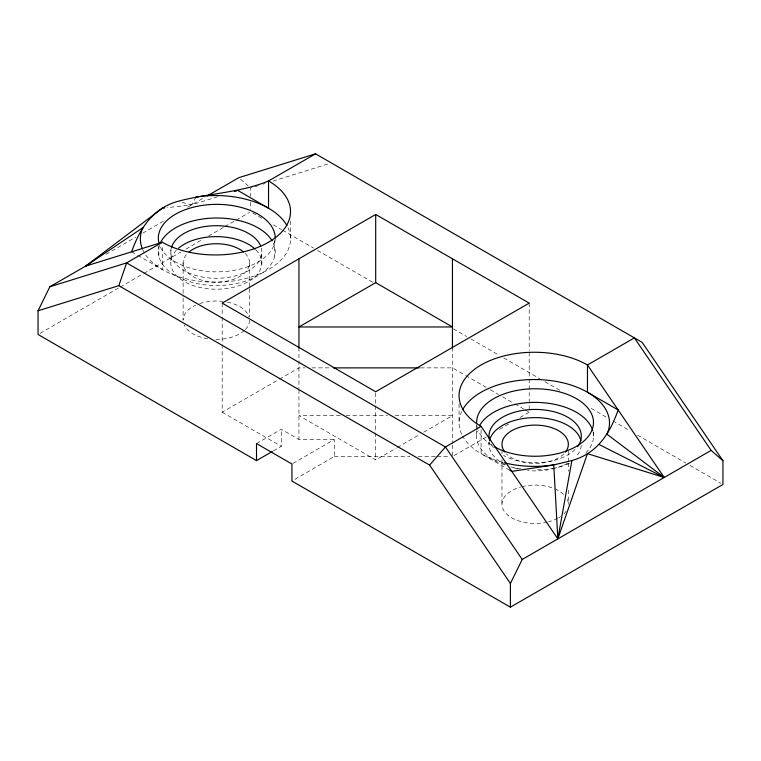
<?xml version="1.0" encoding="UTF-8"?>
<svg xmlns="http://www.w3.org/2000/svg" width="761" height="761" viewBox="0 0 761 761"><rect width="100%" height="100%" fill="white"/><g stroke="black" fill="none" stroke-linecap="round" stroke-linejoin="round"><path stroke-width="0.57" stroke-dasharray="3.81 2.85" d="M196.015 197.004L191.782 204.823L167.068 207.677M292.947 463.43L334.298 439.468L334.298 456.514L291.939 481.057M106.017 254.336L135.629 237.242M142.773 233.113L165.242 220.148M187.701 207.173L204.043 197.736M40.105 333.299L119.173 287.648M120.2 287.059L142.783 274.008M143.81 273.418L180.776 252.081M185.912 249.113L202.34 239.629M208.504 236.072L223.905 227.178M224.933 226.588L235.206 220.652M236.233 220.062L249.579 212.357M222.183 344.609L222.183 412.196L278.469 379.701M279.496 379.111L298.94 367.877L304.838 367.877M256.514 443.568L281.275 429.271L298.94 439.468L334.298 439.468M273.351 450.883L281.275 446.307L281.275 429.271M340.272 415.601L298.94 415.601L375.696 459.92L396.158 448.105M397.185 447.506L419.701 434.512M423.791 432.143L452.453 415.601L393.408 415.601M486.222 437.014L452.453 456.514L452.453 444.824M499.53 429.328L508.738 424.01M519.991 417.513L529.209 412.196L529.209 351.725M217.646 196.776L191.782 204.823L178.978 201.608M258.455 185.617L250.607 188.062L250.607 196.357M262.945 184.229L265.189 183.525M273.037 181.089L329.132 163.644M311.924 367.877L330.816 367.877M420.567 367.877L452.453 367.877L464.733 374.973M346.169 415.601L387.501 415.601M334.298 456.514L409.913 456.514M418.189 456.514L435.91 456.514M437.09 456.514L450.084 456.514M131.605 251.834L136.733 254.783M137.76 255.373L162.359 269.527L162.359 244.633M252.662 212.956L261.927 218.302M273.247 224.837L281.475 229.584M282.502 230.183L313.38 248.01M317.499 250.379L373.061 282.464M453.337 328.809L466.712 336.533M470.831 338.911L499.644 355.539M503.753 357.917L539.777 378.712M544.924 381.689L561.39 391.192M591.23 408.419L606.669 417.332M612.843 420.9L629.309 430.403M637.537 435.159L685.899 463.078M690.018 465.456L720.895 483.283M465.751 375.563L486.222 387.378M490.312 389.746L498.503 394.474M502.593 396.833L513.856 403.33M514.874 403.92L524.091 409.237M525.109 409.837L529.209 412.196M509.746 470.203L481.095 453.661L481.095 428.766M222.183 412.196L281.275 446.307M240.486 179.158L248.076 185.836M593.485 432.419L593.485 436.966M568.353 451.321L568.353 461.908M568.353 463.088L568.353 471.325M568.353 490.141L568.353 504.258M529.209 303.116L529.209 350.536M501.965 451.321L501.965 453.68M501.965 459.558L501.965 504.258M489 441.951L489 444.291M476.614 425.104L476.614 429.642M476.614 430.783L476.614 435.33M459.064 403.986L459.064 422.954M452.453 347.425L452.453 443.653M375.696 392.914L375.696 404.671M375.696 405.851L375.696 431.706M375.696 432.885L375.696 459.92M298.94 347.425L298.94 388.567M298.94 389.746L298.94 439.468M290.531 221.09L290.531 238.878M274.731 240.476L274.75 256.105M261.755 253.908L261.755 264.818M250.607 202.283L250.607 209.389M249.541 262.916L249.541 287.458M249.541 288.628L249.541 316.681M222.183 303.116L222.183 316.157M222.183 317.337L222.183 343.43M183.106 262.916L183.106 296.809M183.106 297.979L183.106 320.181A33.218 19.177 0 0 1 195.606 305.19M170.902 250.103L170.902 261.013M158.849 245.955L158.849 256.181M249.541 320.181A33.218 19.177 0 0 1 245.09 329.77M244.348 330.483A33.218 19.177 0 0 1 214.164 339.32M207.724 338.712A33.218 19.177 0 0 1 184.238 325.147M199.715 303.572A33.218 19.177 0 0 1 222.811 301.375M227.292 302.079A33.218 19.177 0 0 1 249.132 317.185M566.155 511.126A33.199 19.168 0 0 1 563.911 513.846M560.581 516.586A33.199 19.168 0 0 1 558.631 517.813M557.746 518.308A33.199 19.168 0 0 1 548.434 521.827M547.283 522.103A33.199 19.168 0 0 1 504.733 511.925A33.199 19.168 0 0 1 520.743 486.992M521.884 486.698A33.199 19.168 0 0 1 553.846 488.419M554.864 488.838A33.199 19.168 0 0 1 563.911 494.679M567.221 499.302A33.199 19.168 0 0 1 568.305 503.268M245.09 253.327A33.218 19.177 0 0 1 216.324 282.093A33.218 19.177 0 0 1 187.558 253.327M563.911 453.851A33.199 19.168 0 0 1 506.407 453.851M287.972 227.663A75.082 43.348 0 0 1 238.298 280.172A75.082 43.348 0 0 1 145.094 254.022M144.485 253.042A75.082 43.348 0 0 1 142.925 250.093M503.23 462.507A75.215 43.425 0 0 1 462.631 436.167M461.623 434.198A75.215 43.425 0 0 1 461.623 411.72M592.933 431.458A58.454 33.75 0 0 1 585.799 452.89M569.494 463.411A58.454 33.75 0 0 1 555.54 467.749M554.436 467.986A58.454 33.75 0 0 1 534.793 469.889M520.809 468.881A58.454 33.75 0 0 1 510.831 466.864M504.6 464.952A58.454 33.75 0 0 1 477.299 430.935M575.145 449.39A46.155 26.645 0 0 1 503.506 455.478M493.594 447.668A46.155 26.645 0 0 1 490.579 442.997M491.692 445.147A58.454 33.75 0 0 1 478.241 430.45M477.822 429.385A58.454 33.75 0 0 1 476.757 424.999M273.228 242.968A58.454 33.75 0 0 1 218.778 285.47A58.454 33.75 0 0 1 159.449 245.204M261.384 248.181A45.546 26.293 0 0 1 216.295 278.307A45.546 26.293 0 0 1 171.273 248.153M275.206 239.173A58.454 33.75 0 0 1 222.573 271.687A58.454 33.75 0 0 1 159.877 245.803M581.271 445.404A46.155 26.645 0 0 1 575.972 456.705M567.82 463.097A46.155 26.645 0 0 1 527.535 470.545M517.528 468.89A46.155 26.645 0 0 1 512.115 467.349M505.513 464.686A46.155 26.645 0 0 1 489.171 441.97M255.934 249.931A45.546 26.293 0 0 1 216.2 289.209A45.546 26.293 0 0 1 176.837 249.817"/><path stroke-width="1.14" d="M571.892 460.567L553.751 464.904L557.851 538.883L587.463 453.661L664.22 477.47L587.463 364.976L587.463 392.248L618.17 409.97C609.751 433.694 597.29 453.366 571.892 460.567L557.851 538.883L481.095 426.388A75.215 43.425 0 0 1 481.095 364.976A75.215 43.425 0 0 1 587.463 364.976L634.389 337.894L711.145 450.379L722.95 460.766L722.95 484.472L510.393 607.183L291.939 481.057L291.939 464.02L256.514 443.568L256.514 460.605L272.362 451.454M256.514 460.605L38.05 334.479L38.05 310.783L118.821 285.67L126.611 262.897L162.359 242.255A75.082 43.348 0 0 0 268.538 242.255A75.082 43.348 0 0 0 268.538 180.956L315.549 153.817L642.179 342.383L722.95 460.766M131.605 251.834C139.853 228.528 152.837 208.238 177.903 201.342C207.886 193.18 239.553 193.047 268.538 180.956L268.538 208.229L237.889 190.469M38.05 310.783L49.855 286.754L89.684 263.763M510.393 607.183L510.393 583.487L522.208 559.459L711.145 450.379M510.393 583.487L429.623 465.104L445.451 446.973L481.095 426.388M162.359 242.255L85.603 266.122L162.359 208.229L164.709 207.953M85.603 266.122L142.925 227.663A75.082 43.348 0 0 0 142.44 249.009M207.116 195.967L238.792 177.674L315.549 153.817M375.696 214.478L222.183 303.116L375.696 391.744L529.209 303.116L375.696 214.478L375.696 282.664L298.94 326.973L452.453 326.973L375.696 282.664M234.512 191.525L236.757 190.821M49.855 286.754L126.611 262.897L445.451 446.973L522.208 559.459M333.185 367.877L419.387 367.877M599.421 444.671L664.22 477.47L606.936 434.198A75.215 43.425 0 0 0 555.463 381.29A75.215 43.425 0 0 0 462.631 409.741M509.746 470.203L511.792 471.392L553.751 464.904A75.215 43.425 0 0 1 504.353 462.793M118.821 285.67L429.623 465.104M452.453 258.797L452.453 348.015M298.94 258.797L298.94 348.015M189.109 251.92A33.218 19.177 0 0 1 243.539 251.92M504.838 452.063A33.199 19.168 0 0 1 535.154 425.104A33.199 19.168 0 0 1 565.48 452.063M196.015 197.004A75.082 43.348 0 0 1 286.973 225.694M479.478 425.694A58.454 33.75 0 0 1 539.216 402.483A58.454 33.75 0 0 1 592.629 430.365M489.713 440.733A46.155 26.645 0 0 1 540.576 409.618A46.155 26.645 0 0 1 577.475 446.726M476.643 423.887A58.454 33.75 0 0 1 548.272 389.642A58.454 33.75 0 0 1 586.417 438.612A58.454 33.75 0 0 1 494.517 446.821M160.314 243.044A58.454 33.75 0 0 1 214.802 218.017A58.454 33.75 0 0 1 272.105 240.847M171.548 247.182A45.546 26.293 0 0 1 215.373 225.713A45.546 26.293 0 0 1 260.709 246.107M158.849 242.55A58.454 33.75 0 0 1 212.899 204.433A58.454 33.75 0 0 1 275.235 238.06M489.694 439.649A46.155 26.645 0 0 1 536.134 417.627A46.155 26.645 0 0 1 580.919 440.762M178.635 248.153A45.546 26.293 0 0 1 255.173 249.189"/></g></svg>
